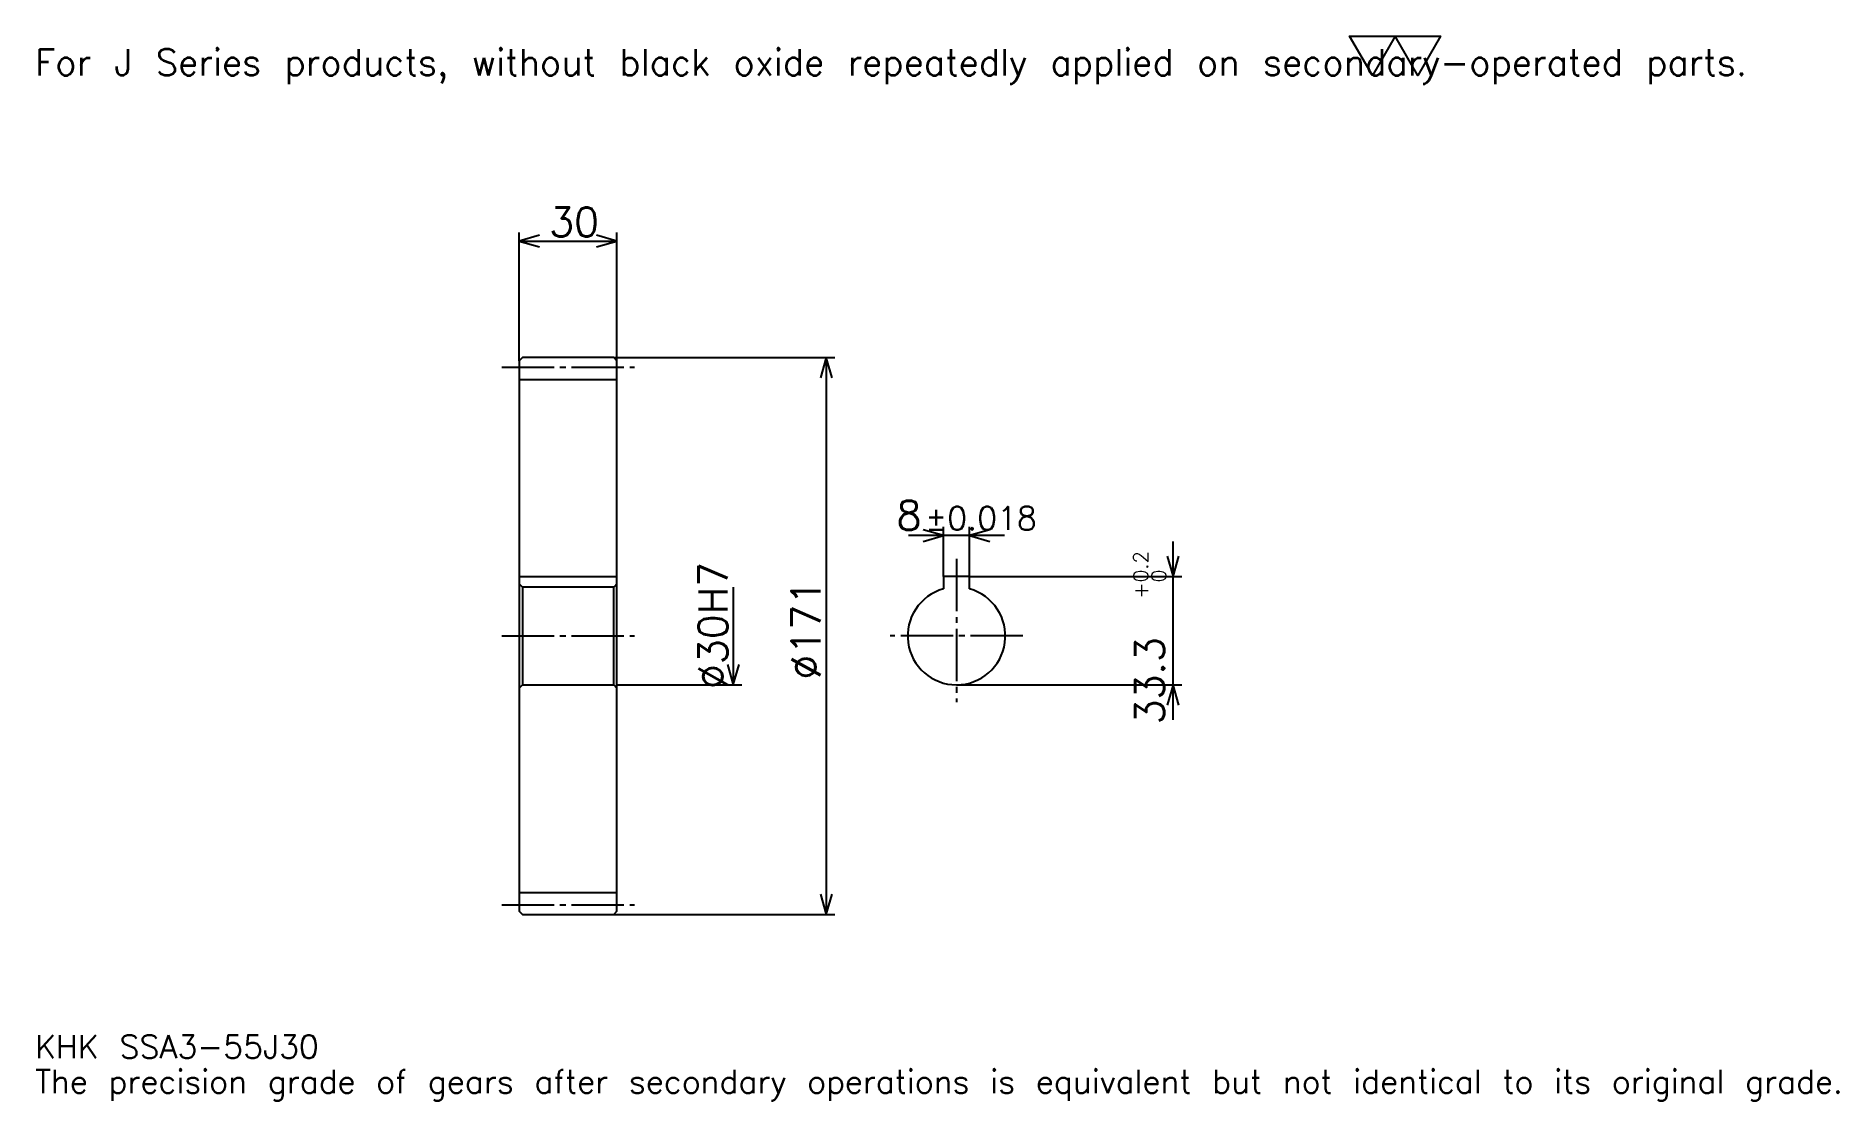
# Model space of a CAD drawing. Extents: x 18 to 572, y 7 to 333.
import ezdxf

# ---------------------------------------------------------------- set-up
doc = ezdxf.new("R2010")
doc.units = 0
doc.linetypes.add('DASHDOT', pattern=[21.423913, 16.067935, -1.785326, 1.785326, -1.785326])
doc.layers.get('0').update_dxf_attribs({"linetype": 'CONTINUOUS'})
doc.layers.add('DASHDOT', color=6, linetype='DASHDOT')
doc.styles.add('KANJI', font='TXT', dxfattribs={"bigfont": 'BIGFONT'})

msp = doc.modelspace()

# ---------------------------------------------------------------- linework, layer by layer
at = {"color": 5}
for p, q in [((166.529892, 234.770386), (166.529892, 273.154907)), ((196.529892, 234.770386), (196.529892, 273.154907)), ((166.529892, 270.476898), (196.529892, 270.476898)), ((166.529892, 233.770386), (166.529892, 234.770386)), ((195.529892, 234.770386), (196.529892, 234.770386)), ((196.529892, 234.770386), (263.479614, 234.770386)), ((196.529892, 233.770386), (196.529892, 234.770386)), ((260.801636, 234.770386), (260.801636, 63.770386)), ((296.796204, 167.570389), (296.796204, 182.745667)), ((304.796204, 167.570389), (304.796204, 182.745667)), ((315.508179, 180.067673), (286.084229, 180.067673)), ((367.282593, 123.558426), (367.282593, 178.282349)), ((304.796204, 167.570389), (369.960602, 167.570389)), ((232.23642, 164.270386), (232.23642, 134.270386)), ((196.529892, 134.270386), (234.914398, 134.270386)), ((300.796204, 134.270386), (369.960602, 134.270386)), ((195.529892, 63.770386), (196.529892, 63.770386)), ((196.529892, 63.770386), (263.479614, 63.770386))]:
    msp.add_line(p, q, dxfattribs=at)
at = {"color": 4}
for p, q in [((166.529892, 228.020386), (196.529892, 228.020386)), ((166.529892, 167.570389), (196.529892, 167.570389)), ((196.529892, 165.270386), (195.529892, 164.270386)), ((166.529892, 133.270386), (167.529892, 134.270386)), ((196.529892, 133.270386), (195.529892, 134.270386)), ((166.529892, 70.520386), (196.529892, 70.520386))]:
    msp.add_line(p, q, dxfattribs=at)
at = {"color": 7}
msp.add_lwpolyline([(428.478271, 321.358704), (421.515503, 333.427521), (449.366577, 333.427521), (442.403809, 321.358704), (435.44104, 333.427521), (428.478271, 321.358704)], dxfattribs=at)
at = {"color": 5}
for points in [[(172.778534, 272.262238), (166.529892, 270.476898), (172.778534, 268.691589)], [(190.28125, 268.691589), (196.529892, 270.476898), (190.28125, 272.262238)], [(262.586945, 228.521744), (260.801636, 234.770386), (259.016296, 228.521744)], [(290.547546, 178.282349), (296.796204, 180.067673), (290.547546, 181.852997)], [(311.044861, 181.852997), (304.796204, 180.067673), (311.044861, 178.282349)], [(365.497284, 173.819031), (367.282593, 167.570389), (369.067932, 173.819031)], [(230.45108, 140.519028), (232.23642, 134.270386), (234.021729, 140.519028)], [(369.067932, 128.021744), (367.282593, 134.270386), (365.497284, 128.021744)], [(259.016296, 70.019028), (260.801636, 63.770386), (262.586945, 70.019028)]]:
    msp.add_lwpolyline(points, dxfattribs=at)
at = {"color": 4}
for points in [[(166.529892, 133.270386), (166.529892, 64.770386), (167.529892, 63.770386), (195.529892, 63.770386), (196.529892, 64.770386), (196.529892, 233.770386), (195.529892, 234.770386), (167.529892, 234.770386), (166.529892, 233.770386), (166.529892, 133.270386)], [(304.796204, 163.727219), (304.796204, 167.570389), (296.796204, 167.570389), (296.796204, 163.727219)], [(166.529892, 165.270386), (167.529892, 164.270386), (167.529892, 134.270386), (195.529892, 134.270386), (195.529892, 164.270386), (167.529892, 164.270386)]]:
    msp.add_lwpolyline(points, dxfattribs=at)
msp.add_arc((300.796204, 149.270386), 15, 105.46601032, 74.53398968, dxfattribs=at)
at = {"layer": 'DASHDOT', "color": 7}
for p, q in [((161.17392, 231.770386), (201.885864, 231.770386)), ((300.796204, 172.926361), (300.796204, 128.914413)), ((161.17392, 149.270386), (201.885864, 149.270386)), ((321.152161, 149.270386), (280.440216, 149.270386)), ((161.17392, 66.770386), (201.885864, 66.770386))]:
    msp.add_line(p, q, dxfattribs=at)

# ---------------------------------------------------------------- texts
at = {"color": 7, "style": 'KANJI'}
for s, height, p in [('For J Series products, without black oxide repeatedly applied on secondary-operated parts.', 8.033967, (17.85326, 321.358704)), ('30', 8.92663, (175.727585, 271.905151)), ('8', 8.92663, (282.369873, 181.852997)), ('%%p0.018', 7.141304, (291.206146, 181.852997)), ('KHK SSA3-55J30', 7.141304, (17.85326, 19.638586)), ('The precision grade of gears after secondary operations is equivalent but not identical to its original grade.', 7.141304, (17.85326, 8.92663))]:
    msp.add_text(s, height=height, dxfattribs=at).set_placement(p)
for s, height, p in [('0.2', 4.463315, (359.605713, 165.774261)), ('%%c30H7', 8.92663, (230.45108, 132.979279)), ('0', 4.463315, (365.140198, 165.774261)), ('%%c171', 8.92663, (259.016296, 135.880432)), ('+', 4.463315, (359.605713, 160.77536)), ('33.3', 8.92663, (364.604614, 122.13736))]:
    msp.add_text(s, height=height, rotation=90, dxfattribs=at).set_placement(p)

doc.saveas('drawing.dxf')
